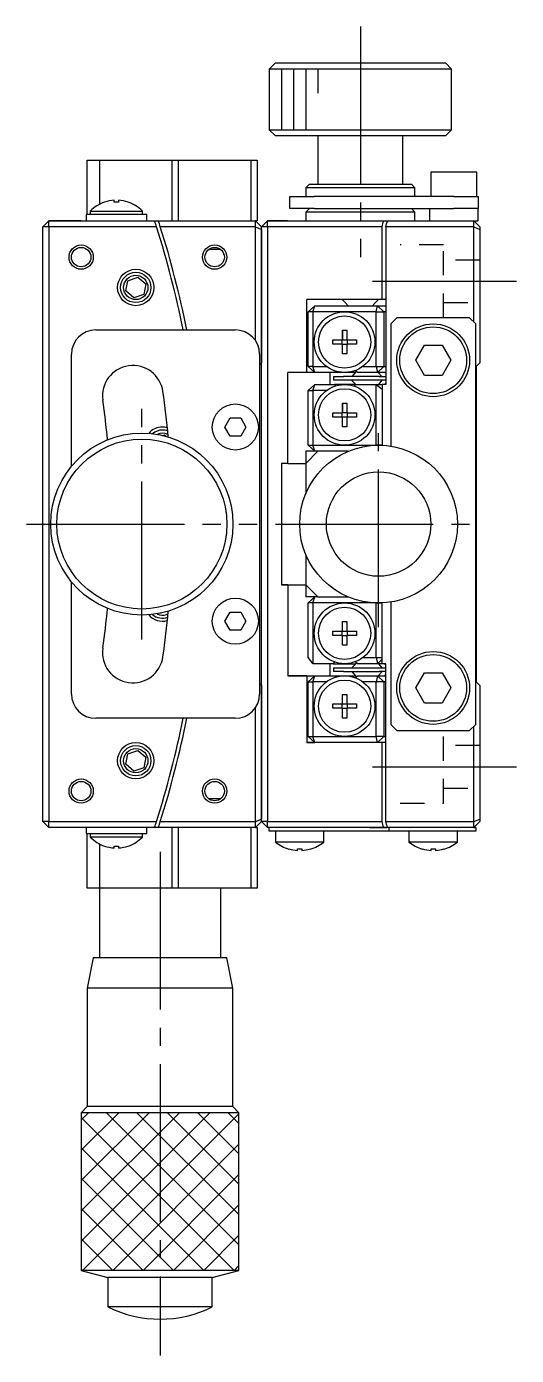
# Model space of a CAD drawing. Extents: x -82 to 193, y 57 to 296.
# Drawn here: x 152.3 to 192.6, y 186.9 to 296.4 of the extents above; entities that cross this region are included whole.
import ezdxf

# ---------------------------------------------------------------- set-up
doc = ezdxf.new("R2010")
doc.units = 0
doc.header["$MEASUREMENT"] = 0
doc.linetypes.add('CENTER', pattern=[17.5, 13, -1.5, 1.5, -1.5])
doc.linetypes.add('DASHED', pattern=[3.5, 2, -1.5])
doc.layers.get('0').update_dxf_attribs({"linetype": 'CONTINUOUS'})
doc.layers.add('CENTER', color=1, linetype='CENTER')

msp = doc.modelspace()

# ---------------------------------------------------------------- linework, layer by layer
at = {"color": 7, "linetype": 'Continuous'}
for p, q in [((172.75, 293.44), (172.25, 292.94)), ((179.75, 292.94), (172.25, 292.94)), ((172.25, 292.94), (172.25, 287.94)), ((172.75, 293.44), (179.75, 293.44)), ((179.75, 293.44), (186.75, 293.44)), ((187.25, 292.94), (179.75, 292.94)), ((187.25, 292.94), (186.75, 293.44)), ((187.25, 287.94), (187.25, 292.94)), ((172.25, 287.94), (179.75, 287.94)), ((172.25, 287.94), (172.75, 287.44)), ((179.75, 287.44), (172.75, 287.44)), ((176.25, 287.44), (176.25, 283.44)), ((179.75, 287.94), (187.25, 287.94)), ((186.75, 287.44), (179.75, 287.44)), ((183.25, 283.44), (183.25, 287.44)), ((186.75, 287.44), (187.25, 287.94)), ((157.25, 285.44), (158.25, 285.44)), ((157.25, 280.94), (157.25, 285.44)), ((158.25, 285.44), (164.25, 285.44)), ((158.25, 285.44), (158.25, 281.79)), ((164.25, 280.44), (164.25, 285.44)), ((164.25, 285.44), (164.75, 285.44)), ((164.75, 285.44), (164.75, 280.44)), ((164.75, 285.44), (170.75, 285.44)), ((170.75, 280.44), (170.75, 285.44)), ((170.75, 285.44), (171.25, 285.44)), ((171.25, 285.44), (171.25, 280.44)), ((189.35, 284.44), (185.55, 284.44)), ((185.55, 284.44), (185.55, 282.44)), ((189.35, 282.44), (189.35, 284.44)), ((175.55, 283.44), (175.25, 283.14)), ((179.75, 283.14), (175.25, 283.14)), ((175.25, 283.14), (175.25, 282.44)), ((175.55, 283.44), (179.75, 283.44)), ((179.75, 283.44), (183.95, 283.44)), ((184.25, 283.14), (179.75, 283.14)), ((184.25, 283.14), (183.95, 283.44)), ((184.25, 282.44), (184.25, 283.14)), ((158.68, 281.97), (158.68, 281.97)), ((159.47, 281.97), (159.47, 282.13)), ((159.83, 281.97), (159.47, 281.97)), ((159.83, 282.13), (159.83, 281.97)), ((160.63, 281.97), (160.63, 281.97)), ((173.95, 281.44), (173.95, 282.44)), ((173.95, 282.44), (175.95, 282.44)), ((175.95, 281.44), (173.95, 281.44)), ((175.55, 281.44), (175.25, 281.14)), ((187.45, 282.44), (175.95, 282.44)), ((175.95, 281.44), (187.45, 281.44)), ((184.25, 281.14), (183.95, 281.44)), ((185.45, 281.44), (185.45, 280.44)), ((187.45, 282.44), (189.45, 282.44)), ((189.45, 281.44), (187.45, 281.44)), ((189.45, 282.44), (189.45, 281.44)), ((189.45, 280.44), (189.45, 281.44)), ((153.6, 279.94), (154.1, 280.44)), ((153.6, 279.94), (154.1, 280.44)), ((154.1, 279.94), (154.1, 280.44)), ((154.1, 280.44), (162.8, 280.44)), ((155.4, 280.44), (154.1, 280.44)), ((154.87, 280.44), (155.4, 280.44)), ((154.87, 280.44), (155.4, 280.44)), ((156.47, 280.44), (155.4, 280.44)), ((155.4, 280.44), (156.47, 280.44)), ((155.4, 280.44), (156.47, 280.44)), ((156.75, 280.44), (156.47, 280.44)), ((156.47, 280.44), (156.75, 280.44)), ((156.47, 280.44), (162.8, 280.44)), ((162.15, 280.94), (157.15, 280.94)), ((157.15, 280.94), (157.15, 280.44)), ((157.5, 281.23), (161.8, 281.23)), ((157.5, 281.23), (157.5, 280.94)), ((161.8, 280.94), (161.8, 281.23)), ((162.15, 280.44), (162.15, 280.94)), ((162.8, 280.44), (163.12, 280.44)), ((163.12, 280.44), (171.1, 280.44)), ((171.25, 280.44), (171.1, 280.44)), ((171.1, 279.94), (171.1, 280.44)), ((171.6, 279.94), (171.1, 280.44)), ((171.6, 279.94), (172.1, 280.44)), ((171.6, 279.94), (172.1, 280.44)), ((172.1, 280.44), (181.68, 280.44)), ((172.1, 279.94), (172.1, 280.44)), ((173.75, 280.44), (172.1, 280.44)), ((179.75, 281.14), (175.25, 281.14)), ((175.25, 281.14), (175.25, 280.44)), ((184.25, 281.14), (179.75, 281.14)), ((181.68, 280.44), (181.98, 280.44)), ((181.98, 280.44), (189.1, 280.44)), ((184.25, 280.44), (184.25, 281.14)), ((189.1, 280.44), (189.45, 280.44)), ((189.1, 279.94), (189.1, 280.44)), ((189.6, 279.94), (189.1, 280.44)), ((154.1, 279.94), (153.6, 279.94)), ((153.6, 230.94), (153.6, 279.94)), ((162.96, 279.94), (154.1, 279.94)), ((154.1, 279.94), (154.1, 230.94)), ((171.1, 279.94), (163.28, 279.94)), ((171.1, 279.94), (171.6, 279.73)), ((171.1, 270.57), (171.1, 279.94)), ((172.1, 279.94), (171.6, 279.94)), ((171.6, 268.74), (171.6, 279.94)), ((171.6, 279.73), (171.6, 268.74)), ((181.55, 279.94), (172.1, 279.94)), ((172.1, 279.94), (172.1, 230.94)), ((181.55, 273.94), (181.55, 279.94)), ((181.86, 279.94), (181.86, 266.94)), ((189.1, 279.94), (181.86, 279.94)), ((189.1, 272.09), (189.1, 279.94)), ((189.1, 279.94), (189.6, 279.73)), ((189.6, 279.94), (189.6, 279.73)), ((189.6, 279.73), (189.6, 268.74)), ((168.26, 278.06), (167.25, 278.06)), ((160.44, 274.65), (160.6, 275.5)), ((160.6, 275.5), (161.41, 275.79)), ((161.41, 275.79), (162.07, 275.23)), ((162.07, 275.23), (161.91, 274.37)), ((161.1, 274.09), (160.44, 274.65)), ((161.91, 274.37), (161.1, 274.09)), ((181.55, 273.94), (175.33, 273.94)), ((175.33, 267.94), (175.33, 273.94)), ((178.25, 273.94), (178.5, 273.69)), ((181, 273.69), (181.25, 273.94)), ((181.86, 273.94), (181.55, 273.94)), ((175.99, 273.44), (175.46, 272.94)), ((175.83, 272.94), (175.46, 272.94)), ((175.46, 268.44), (175.46, 272.94)), ((175.83, 272.94), (175.99, 273.44)), ((178.45, 272.94), (175.83, 272.94)), ((175.83, 272.94), (175.83, 268.44)), ((175.99, 273.44), (181.16, 273.44)), ((181.04, 272.94), (178.45, 272.94)), ((178.5, 273.69), (178.75, 273.44)), ((178.75, 273.45), (178.75, 273.44)), ((180.75, 273.44), (181, 273.69)), ((181.04, 272.94), (181.16, 273.44)), ((181.04, 272.94), (181.67, 272.94)), ((181.04, 268.44), (181.04, 272.94)), ((181.67, 272.94), (181.16, 273.44)), ((181.16, 273.44), (181.86, 273.44)), ((181.67, 272.94), (181.67, 268.44)), ((181.86, 272.94), (181.67, 272.94)), ((182.75, 272.44), (182.25, 271.94)), ((182.25, 271.94), (182.25, 261.86)), ((188.75, 272.44), (182.75, 272.44)), ((189.25, 271.94), (188.75, 272.44)), ((189.25, 238.94), (189.25, 271.94)), ((157.95, 271.44), (169.45, 271.44)), ((177.48, 270.62), (178.27, 270.62)), ((177.48, 270.26), (177.48, 270.62)), ((178.26, 270.26), (178.26, 270.62)), ((178.27, 271.41), (178.63, 271.41)), ((178.27, 270.62), (178.27, 271.41)), ((178.27, 271.41), (178.27, 270.63)), ((178.27, 270.62), (178.27, 270.63)), ((178.27, 270.63), (178.63, 270.63)), ((178.63, 271.41), (178.63, 270.62)), ((178.63, 270.62), (179.43, 270.62)), ((178.65, 270.62), (178.65, 270.26)), ((179.43, 270.62), (179.43, 270.26)), ((155.95, 260.19), (155.95, 269.44)), ((171.45, 269.44), (171.45, 241.44)), ((178.27, 270.26), (177.48, 270.26)), ((178.27, 269.46), (178.27, 270.26)), ((178.27, 270.24), (178.27, 270.26)), ((178.27, 269.46), (178.27, 270.24)), ((178.63, 270.24), (178.27, 270.24)), ((178.63, 269.46), (178.27, 269.46)), ((178.63, 270.26), (178.63, 269.46)), ((179.43, 270.26), (178.63, 270.26)), ((184.31, 268.94), (185.03, 270.19)), ((185.03, 270.19), (186.48, 270.19)), ((186.48, 270.19), (187.2, 268.94)), ((171.45, 268.59), (171.6, 268.74)), ((171.6, 242.14), (171.6, 268.74)), ((175.99, 267.94), (175.46, 268.44)), ((175.83, 268.44), (175.46, 268.44)), ((175.99, 267.94), (175.83, 268.44)), ((175.83, 268.44), (176.95, 268.44)), ((179.95, 268.44), (181.04, 268.44)), ((181.04, 268.44), (181.67, 268.44)), ((181.04, 268.44), (181.16, 267.94)), ((181.16, 267.94), (181.67, 268.44)), ((181.67, 268.44), (181.86, 268.44)), ((185.03, 267.69), (184.31, 268.94)), ((187.2, 268.94), (186.48, 267.69)), ((189.3, 268.44), (189.6, 268.74)), ((189.3, 268.44), (189.3, 242.44)), ((175.33, 267.94), (173.77, 267.94)), ((173.77, 260.44), (173.77, 267.94)), ((175.99, 267.94), (175.33, 267.94)), ((177.63, 267.94), (175.99, 267.94)), ((177.25, 266.94), (177.25, 267.94)), ((177.55, 267.59), (178.35, 267.59)), ((177.55, 267.59), (177.55, 267.29)), ((178.35, 267.29), (177.55, 267.29)), ((177.72, 268.05), (177.63, 267.94)), ((178.45, 267.94), (177.63, 267.94)), ((181.29, 267.59), (178.35, 267.59)), ((181.29, 267.29), (178.35, 267.29)), ((179.36, 267.94), (178.45, 267.94)), ((179.04, 267.29), (179.06, 267.27)), ((179.41, 268.02), (179.05, 267.59)), ((179.06, 267.27), (179.39, 266.94)), ((179.06, 267.27), (179.39, 266.94)), ((179.52, 267.94), (179.32, 268.09)), ((181.16, 267.94), (179.52, 267.94)), ((181.86, 267.94), (181.16, 267.94)), ((181.53, 267.61), (181.21, 267.94)), ((181.26, 266.94), (181.54, 267.29)), ((181.29, 267.59), (181.86, 267.59)), ((181.86, 267.29), (181.29, 267.29)), ((181.55, 267.59), (181.53, 267.61)), ((181.86, 267.84), (181.76, 267.94)), ((186.48, 267.69), (185.03, 267.69)), ((175.46, 266.44), (175.99, 266.94)), ((175.46, 266.44), (175.83, 266.44)), ((175.46, 261.94), (175.46, 266.44)), ((175.83, 266.44), (175.99, 266.94)), ((175.83, 266.44), (175.83, 261.94)), ((176.95, 266.44), (175.83, 266.44)), ((175.99, 266.94), (177.63, 266.94)), ((178.45, 266.94), (177.63, 266.94)), ((177.63, 266.94), (177.72, 266.83)), ((179.39, 266.94), (178.45, 266.94)), ((179.39, 266.94), (179.25, 266.81)), ((179.39, 266.94), (181.03, 266.94)), ((181.04, 266.92), (181.03, 266.94)), ((181.03, 266.94), (181.55, 266.94)), ((181.04, 261.94), (181.04, 266.92)), ((181.55, 266.54), (181.04, 266.92)), ((181.86, 266.94), (181.55, 266.94)), ((181.55, 266.94), (181.55, 261.93)), ((181.73, 266.94), (181.86, 267.06)), ((178.27, 265.41), (178.63, 265.41)), ((178.27, 264.62), (178.27, 265.41)), ((178.27, 265.41), (178.27, 264.63)), ((178.63, 265.41), (178.63, 264.62)), ((168.59, 263.44), (169.02, 264.19)), ((169.02, 264.19), (169.89, 264.19)), ((169.89, 264.19), (170.32, 263.44)), ((177.48, 264.62), (178.27, 264.62)), ((177.48, 264.26), (177.48, 264.62)), ((178.27, 264.26), (177.48, 264.26)), ((178.26, 264.26), (178.26, 264.62)), ((178.27, 264.62), (178.27, 264.63)), ((178.27, 264.63), (178.63, 264.63)), ((178.27, 263.46), (178.27, 264.26)), ((178.27, 264.24), (178.27, 264.26)), ((178.27, 263.46), (178.27, 264.24)), ((178.63, 264.24), (178.27, 264.24)), ((178.63, 264.62), (179.43, 264.62)), ((178.63, 264.26), (178.63, 263.46)), ((179.43, 264.26), (178.63, 264.26)), ((178.65, 264.62), (178.65, 264.26)), ((179.43, 264.62), (179.43, 264.26)), ((169.02, 262.69), (168.59, 263.44)), ((170.32, 263.44), (169.89, 262.69)), ((178.63, 263.46), (178.27, 263.46)), ((163.47, 262.74), (163.61, 262.79)), ((163.61, 262.79), (163.76, 262.67)), ((169.89, 262.69), (169.02, 262.69)), ((175.46, 261.94), (175.83, 261.94)), ((175.46, 261.94), (175.99, 261.44)), ((175.99, 261.44), (175.83, 261.94)), ((175.83, 261.94), (178.45, 261.94)), ((178.45, 261.94), (181.04, 261.94)), ((181.25, 261.94), (181.04, 261.94)), ((181.05, 261.93), (181.04, 261.94)), ((181.55, 261.94), (181.25, 261.94)), ((176.25, 261.44), (175.25, 260.44)), ((175.25, 261.44), (175.25, 260.44)), ((176.25, 261.44), (175.25, 261.44)), ((178.75, 261.44), (176.25, 261.44)), ((173.77, 260.44), (173.25, 260.44)), ((173.25, 260.44), (173.25, 250.44)), ((173.77, 260.44), (175.25, 260.44)), ((175.25, 260.44), (175.25, 257.94)), ((175.25, 252.94), (175.25, 250.44)), ((155.95, 241.44), (155.95, 250.68)), ((173.77, 250.44), (173.25, 250.44)), ((173.25, 250.44), (175.25, 250.44)), ((173.25, 250.44), (173.77, 250.44)), ((173.77, 250.44), (173.77, 242.94)), ((173.77, 250.44), (175.25, 250.44)), ((173.77, 250.44), (175.25, 250.44)), ((175.25, 250.44), (176.25, 249.44)), ((175.25, 250.44), (175.25, 249.44)), ((176.25, 249.44), (175.25, 249.44)), ((175.99, 249.44), (175.46, 248.94)), ((175.83, 248.94), (175.46, 248.94)), ((175.46, 244.44), (175.46, 248.94)), ((175.83, 248.94), (175.99, 249.44)), ((178.45, 248.94), (175.83, 248.94)), ((175.83, 248.94), (175.83, 243.96)), ((176.25, 249.44), (178.75, 249.44)), ((181.04, 248.94), (178.45, 248.94)), ((181.04, 244.44), (181.04, 248.94)), ((181.04, 248.94), (181.25, 248.94)), ((181.04, 248.94), (181.05, 248.94)), ((181.25, 248.94), (181.55, 248.94)), ((181.55, 243.94), (181.55, 248.94)), ((182.25, 249.02), (182.25, 238.94)), ((163.3, 248.09), (163.29, 248.1)), ((163.38, 248.12), (163.3, 248.09)), ((168.59, 247.44), (169.02, 248.19)), ((169.02, 248.19), (169.89, 248.19)), ((169.89, 248.19), (170.32, 247.44)), ((169.02, 246.69), (168.59, 247.44)), ((169.89, 246.69), (169.02, 246.69)), ((170.32, 247.44), (169.89, 246.69)), ((177.48, 246.62), (178.27, 246.62)), ((177.48, 246.26), (177.48, 246.62)), ((178.26, 246.26), (178.26, 246.62)), ((178.27, 247.41), (178.63, 247.41)), ((178.27, 246.62), (178.27, 247.41)), ((178.27, 246.63), (178.63, 246.63)), ((178.63, 247.41), (178.63, 246.62)), ((178.63, 246.62), (179.43, 246.62)), ((178.65, 246.62), (178.65, 246.26)), ((179.43, 246.62), (179.43, 246.26)), ((178.27, 246.26), (177.48, 246.26)), ((178.27, 245.46), (178.27, 246.26)), ((178.63, 246.24), (178.27, 246.24)), ((178.63, 245.46), (178.27, 245.46)), ((178.63, 246.26), (178.63, 245.46)), ((179.43, 246.26), (178.63, 246.26)), ((175.83, 243.96), (175.46, 244.44)), ((179.95, 244.44), (181.04, 244.44)), ((181.04, 244.44), (181.16, 243.94)), ((181.04, 244.44), (181.55, 244.44)), ((181.16, 243.94), (181.55, 244.32)), ((175.83, 243.96), (175.85, 243.94)), ((177.5, 243.94), (175.85, 243.94)), ((177.25, 242.94), (177.25, 243.94)), ((177.5, 243.94), (177.64, 244.08)), ((177.5, 243.94), (178.45, 243.94)), ((177.55, 243.59), (178.35, 243.59)), ((177.55, 243.59), (177.55, 243.29)), ((178.35, 243.29), (177.55, 243.29)), ((178.35, 243.59), (181.29, 243.59)), ((178.35, 243.29), (181.29, 243.29)), ((178.45, 243.94), (179.39, 243.94)), ((179.06, 243.61), (179.04, 243.59)), ((179.05, 243.29), (179.41, 242.85)), ((179.44, 244), (179.06, 243.61)), ((179.39, 243.94), (179.06, 243.61)), ((179.52, 243.94), (179.32, 244.09)), ((181.16, 243.94), (179.52, 243.94)), ((181.55, 243.94), (181.16, 243.94)), ((181.21, 242.94), (181.53, 243.27)), ((181.54, 243.59), (181.26, 243.94)), ((181.29, 243.59), (181.86, 243.59)), ((181.86, 243.29), (181.29, 243.29)), ((181.53, 243.27), (181.55, 243.29)), ((181.86, 243.94), (181.55, 243.94)), ((181.86, 243.81), (181.73, 243.94)), ((181.86, 230.94), (181.86, 243.94)), ((184.31, 241.94), (185.03, 243.19)), ((185.03, 243.19), (186.48, 243.19)), ((186.48, 243.19), (187.2, 241.94)), ((171.6, 242.14), (171.45, 242.29)), ((171.6, 242.14), (171.6, 231.14)), ((171.6, 230.94), (171.6, 242.14)), ((175.33, 242.94), (173.77, 242.94)), ((173.77, 242.94), (175.33, 242.94)), ((173.77, 242.94), (175.99, 242.94)), ((175.33, 242.94), (175.33, 237.44)), ((175.33, 242.94), (175.99, 242.94)), ((175.33, 242.94), (175.99, 242.94)), ((175.46, 242.44), (175.99, 242.94)), ((175.46, 242.44), (175.83, 242.44)), ((175.46, 237.94), (175.46, 242.44)), ((175.83, 242.44), (175.99, 242.94)), ((175.83, 242.44), (175.83, 237.94)), ((176.95, 242.44), (175.83, 242.44)), ((175.99, 242.94), (177.63, 242.94)), ((177.63, 242.94), (178.45, 242.94)), ((177.63, 242.94), (177.72, 242.83)), ((178.45, 242.94), (179.36, 242.94)), ((179.32, 242.78), (179.52, 242.94)), ((179.52, 242.94), (181.16, 242.94)), ((181.04, 242.44), (179.95, 242.44)), ((181.16, 242.94), (181.04, 242.44)), ((181.04, 237.94), (181.04, 242.44)), ((181.67, 242.44), (181.04, 242.44)), ((181.67, 242.44), (181.16, 242.94)), ((181.16, 242.94), (181.86, 242.94)), ((181.67, 242.44), (181.67, 237.94)), ((181.86, 242.44), (181.67, 242.44)), ((181.76, 242.94), (181.86, 243.04)), ((189.6, 242.14), (189.3, 242.44)), ((189.6, 242.14), (189.6, 231.14)), ((178.27, 241.41), (178.63, 241.41)), ((178.27, 240.62), (178.27, 241.41)), ((178.63, 241.41), (178.63, 240.62)), ((185.03, 240.69), (184.31, 241.94)), ((187.2, 241.94), (186.48, 240.69)), ((171.1, 230.94), (171.1, 240.31)), ((177.48, 240.62), (178.27, 240.62)), ((177.48, 240.26), (177.48, 240.62)), ((178.27, 240.26), (177.48, 240.26)), ((178.26, 240.26), (178.26, 240.62)), ((178.27, 240.63), (178.63, 240.63)), ((178.27, 239.46), (178.27, 240.26)), ((178.63, 240.24), (178.27, 240.24)), ((178.63, 240.62), (179.43, 240.62)), ((178.63, 240.26), (178.63, 239.46)), ((179.43, 240.26), (178.63, 240.26)), ((178.65, 240.62), (178.65, 240.26)), ((179.43, 240.62), (179.43, 240.26)), ((186.48, 240.69), (185.03, 240.69)), ((169.45, 239.44), (157.95, 239.44)), ((178.63, 239.46), (178.27, 239.46)), ((182.25, 238.94), (182.75, 238.44)), ((188.75, 238.44), (189.25, 238.94)), ((189.1, 230.94), (189.1, 238.79)), ((175.46, 237.94), (175.83, 237.94)), ((175.46, 237.94), (175.99, 237.44)), ((175.99, 237.44), (175.83, 237.94)), ((175.83, 237.94), (178.45, 237.94)), ((178.45, 237.94), (181.04, 237.94)), ((181.16, 237.44), (181.04, 237.94)), ((181.67, 237.94), (181.04, 237.94)), ((181.16, 237.44), (181.67, 237.94)), ((181.67, 237.94), (181.86, 237.94)), ((182.75, 238.44), (188.75, 238.44)), ((160.6, 236.5), (161.41, 236.79)), ((161.41, 236.79), (162.07, 236.23)), ((181.55, 237.44), (175.33, 237.44)), ((175.33, 237.44), (175.99, 237.44)), ((175.33, 237.44), (175.99, 237.44)), ((181.55, 230.94), (181.55, 237.44)), ((181.86, 237.44), (181.55, 237.44)), ((160.44, 235.65), (160.6, 236.5)), ((161.1, 235.09), (160.44, 235.65)), ((162.07, 236.23), (161.91, 235.37)), ((161.91, 235.37), (161.1, 235.09)), ((167.25, 232.82), (168.26, 232.82)), ((171.1, 230.94), (171.6, 231.14)), ((189.1, 230.94), (189.6, 231.14)), ((189.6, 231.14), (189.6, 230.94)), ((154.1, 230.94), (153.6, 230.94)), ((154.1, 230.44), (153.6, 230.94)), ((154.1, 230.94), (162.96, 230.94)), ((154.1, 230.44), (154.1, 230.94)), ((162.8, 230.44), (154.1, 230.44)), ((157.15, 230.44), (157.15, 229.94)), ((157.15, 230.44), (157.15, 229.94)), ((162.15, 229.94), (162.15, 230.44)), ((163.12, 230.44), (162.8, 230.44)), ((171.1, 230.44), (163.12, 230.44)), ((163.28, 230.94), (171.1, 230.94)), ((164.25, 225.44), (164.25, 230.44)), ((164.75, 230.44), (164.75, 225.44)), ((170.75, 225.44), (170.75, 230.44)), ((171.1, 230.44), (171.1, 230.94)), ((171.1, 230.44), (171.6, 230.94)), ((171.1, 230.44), (171.25, 230.44)), ((171.25, 230.44), (171.25, 225.44)), ((172.1, 230.94), (171.6, 230.94)), ((172.1, 230.44), (171.6, 230.94)), ((172.1, 230.94), (181.55, 230.94)), ((172.1, 230.44), (172.1, 230.94)), ((173.75, 230.44), (172.1, 230.44)), ((172.25, 230.14), (172.25, 230.44)), ((173.75, 230.14), (172.25, 230.14)), ((172.75, 230.14), (172.75, 229.24)), ((180.5, 230.44), (173.75, 230.44)), ((180.5, 230.44), (173.75, 230.44)), ((180.5, 230.14), (173.75, 230.14)), ((176.75, 229.24), (176.75, 230.14)), ((180.5, 230.44), (181.68, 230.44)), ((181.68, 230.44), (180.5, 230.44)), ((181.69, 230.14), (180.5, 230.14)), ((181.68, 230.44), (181.96, 230.44)), ((181.96, 230.44), (181.68, 230.44)), ((181.96, 230.14), (181.69, 230.14)), ((181.86, 230.94), (189.1, 230.94)), ((182.09, 230.14), (181.96, 230.14)), ((183.59, 230.44), (181.98, 230.44)), ((182.09, 230.44), (182.09, 230.14)), ((183.59, 230.14), (182.09, 230.14)), ((187.75, 230.44), (183.59, 230.44)), ((187.75, 230.44), (183.59, 230.44)), ((187.75, 230.14), (183.59, 230.14)), ((183.75, 230.14), (183.75, 229.24)), ((189.1, 230.44), (187.75, 230.44)), ((189.25, 230.14), (187.75, 230.14)), ((187.75, 229.24), (187.75, 230.14)), ((189.1, 230.44), (189.1, 230.94)), ((189.1, 230.44), (189.6, 230.94)), ((189.1, 230.44), (189.25, 230.44)), ((189.25, 230.44), (189.25, 230.14)), ((157.15, 229.94), (162.15, 229.94)), ((157.25, 225.44), (157.25, 229.94)), ((157.5, 229.94), (157.5, 229.65)), ((161.8, 229.65), (157.5, 229.65)), ((158.25, 229.08), (158.25, 225.44)), ((158.68, 228.9), (158.68, 228.91)), ((159.47, 228.91), (159.83, 228.91)), ((159.47, 228.75), (159.47, 228.91)), ((159.83, 228.91), (159.83, 228.75)), ((160.63, 228.91), (160.63, 228.9)), ((161.8, 229.65), (161.8, 229.94)), ((174.75, 229.24), (172.75, 229.24)), ((176.75, 229.24), (174.75, 229.24)), ((185.75, 229.24), (183.75, 229.24)), ((187.75, 229.24), (185.75, 229.24)), ((173.87, 228.66), (173.87, 228.67)), ((174.57, 228.67), (174.93, 228.67)), ((174.57, 228.55), (174.57, 228.67)), ((174.93, 228.67), (174.93, 228.55)), ((175.64, 228.67), (175.64, 228.66)), ((184.87, 228.66), (184.87, 228.67)), ((185.57, 228.67), (185.93, 228.67)), ((185.57, 228.55), (185.57, 228.67)), ((185.93, 228.67), (185.93, 228.55)), ((186.64, 228.67), (186.64, 228.66)), ((158.25, 225.44), (157.25, 225.44)), ((164.25, 225.44), (158.25, 225.44)), ((158.25, 225.44), (158.25, 219.69)), ((164.75, 225.44), (164.25, 225.44)), ((170.75, 225.44), (164.75, 225.44)), ((168.25, 219.69), (168.25, 225.44)), ((171.25, 225.44), (170.75, 225.44)), ((157.75, 219.69), (157.25, 217.19)), ((168.75, 219.69), (157.75, 219.69)), ((169.25, 217.19), (168.75, 219.69)), ((169.25, 217.19), (157.25, 217.19)), ((157.25, 217.19), (157.25, 207.44)), ((169.25, 207.44), (169.25, 217.19)), ((157.25, 207.44), (156.75, 206.94)), ((169.25, 207.44), (157.25, 207.44)), ((169.75, 206.94), (169.25, 207.44)), ((169.75, 206.94), (156.75, 206.94)), ((156.75, 206.94), (156.75, 193.94)), ((169.75, 193.94), (169.75, 206.94)), ((169.75, 193.94), (156.75, 193.94)), ((156.75, 193.94), (158.95, 193.35)), ((167.55, 193.35), (169.75, 193.94)), ((167.55, 193.35), (158.95, 193.35)), ((158.95, 193.35), (158.95, 190.94)), ((167.55, 190.94), (167.55, 193.35)), ((167.55, 190.94), (158.95, 190.94))]:
    msp.add_line(p, q, dxfattribs=at)
at = {"color": 3, "linetype": 'Continuous'}
for p, q in [((173.25, 292.94), (173.25, 287.94)), ((174.25, 292.94), (174.25, 287.94)), ((175.25, 292.94), (175.25, 287.94)), ((176.25, 292.94), (176.25, 290.94)), ((156.75, 206.34), (157.35, 206.94)), ((156.75, 203.84), (159.85, 206.94)), ((156.75, 201.34), (162.35, 206.94)), ((156.75, 198.84), (164.85, 206.94)), ((156.75, 196.34), (167.35, 206.94)), ((156.75, 206.54), (169.35, 193.94)), ((156.85, 193.94), (169.75, 206.84)), ((158.85, 206.94), (169.75, 196.04)), ((161.35, 206.94), (169.75, 198.54)), ((163.85, 206.94), (169.75, 201.04)), ((166.35, 206.94), (169.75, 203.54)), ((168.85, 206.94), (169.75, 206.04)), ((156.75, 204.04), (166.85, 193.94)), ((159.35, 193.94), (169.75, 204.34)), ((156.75, 201.54), (164.35, 193.94)), ((161.85, 193.94), (169.75, 201.84)), ((164.35, 193.94), (169.75, 199.34)), ((156.75, 199.04), (161.85, 193.94)), ((156.75, 196.54), (159.35, 193.94)), ((166.85, 193.94), (169.75, 196.84)), ((156.75, 194.04), (156.85, 193.94)), ((169.35, 193.94), (169.75, 194.34))]:
    msp.add_line(p, q, dxfattribs=at)
at = {"color": 3, "linetype": 'DASHED'}
for p, q in [((186.6, 278.44), (183.02, 278.44)), ((186.6, 272.44), (186.6, 278.44)), ((189.6, 277.19), (186.6, 277.19)), ((186.6, 273.69), (189.6, 273.69)), ((186.6, 232.44), (186.6, 238.44)), ((189.6, 237.19), (186.6, 237.19)), ((186.6, 233.69), (189.6, 233.69)), ((183.02, 232.44), (186.6, 232.44))]:
    msp.add_line(p, q, dxfattribs=at)
at = {"color": 3, "linetype": 'Continuous'}
for centre, radius in [((156.75, 277.44), 1), ((167.75, 277.44), 1), ((161.25, 274.94), 1.5), ((161.25, 235.94), 1.5), ((156.75, 233.44), 1), ((167.75, 233.44), 1)]:
    msp.add_circle(centre, radius, dxfattribs=at)
at = {"color": 7, "linetype": 'Continuous'}
for centre, radius in [((156.75, 277.44), 0.8), ((167.75, 277.44), 0.8), ((161.25, 274.94), 1.25), ((161.25, 274.94), 1), ((178.45, 270.44), 2.5), ((178.45, 270.44), 2.15), ((185.75, 268.94), 3), ((185.75, 268.94), 2.75), ((178.45, 264.44), 2.5), ((178.45, 264.44), 2.15), ((169.45, 263.44), 1.9), ((161.75, 255.44), 7.5), ((161.75, 255.44), 7), ((181.25, 255.44), 6.5), ((181.25, 255.44), 4.3), ((169.45, 247.44), 1.9), ((178.45, 246.44), 2.5), ((178.45, 246.44), 2.15), ((185.75, 241.94), 3), ((185.75, 241.94), 2.75), ((178.45, 240.44), 2.5), ((178.45, 240.44), 2.15), ((161.25, 235.94), 1.25), ((161.25, 235.94), 1), ((156.75, 233.44), 0.8), ((167.75, 233.44), 0.8)]:
    msp.add_circle(centre, radius, dxfattribs=at)
for centre, radius, start, end in [((159.65, 279.14), 3, 109.0021, 135.78), ((159.65, 279.14), 2.99, 93.446, 108.9685), ((159.65, 279.14), 2.99, 71.0315, 86.554), ((159.65, 279.14), 3, 44.22, 70.9979), ((85.75, 255.44), 81, 17.606, 17.9774), ((85.75, 255.44), 81.3, 17.5389, 17.9088), ((85.75, 304.94), 99, 345.373, 345.6719), ((85.75, 304.94), 99.3, 345.4182, 345.7161), ((85.75, 255.44), 81, 11.3926, 17.606), ((85.75, 255.44), 81.3, 11.35, 17.5389), ((157.95, 269.44), 2, 90, 180), ((169.45, 269.44), 2, 0, 90), ((161.01, 266.01), 2.5, 8, 188), ((85.75, 255.44), 78.5, 5.2471, 8), ((85.75, 255.44), 73.5, 5.4227, 8), ((163.45, 261.94), 1.25, 90, 130.7032), ((163.45, 261.94), 1, 63.1827, 116.5458), ((163.45, 261.94), 1.25, 70.1811, 90), ((85.75, 255.44), 73.5, 352, 354.5773), ((163.45, 248.94), 1.25, 229.2968, 289.8189), ((163.45, 248.94), 1, 243.4542, 289.4712), ((85.75, 255.44), 78.5, 352, 354.7529), ((163.45, 248.94), 1, 289.4712, 296.8173), ((161.01, 244.86), 2.5, 172, 352), ((157.95, 241.44), 2, 180, 270), ((169.45, 241.44), 2, 270, 0), ((85.75, 255.44), 81, 342.394, 348.6074), ((85.75, 255.44), 81.3, 342.4611, 348.65), ((85.75, 255.44), 81, 342.0226, 342.394), ((85.75, 255.44), 81.3, 342.0912, 342.4611), ((85.75, 205.94), 99, 14.3281, 14.627), ((85.75, 205.94), 99.3, 14.2839, 14.5818), ((159.65, 231.74), 3, 224.22, 250.9979), ((159.65, 231.74), 2.99, 251.0315, 266.554), ((159.65, 231.74), 2.99, 273.446, 288.9685), ((159.65, 231.74), 3, 289.0021, 315.78), ((174.75, 231.74), 3.2, 231.3178, 253.8775), ((174.75, 231.74), 3.2, 286.1225, 308.6822), ((185.75, 231.74), 3.2, 231.3178, 253.8775), ((185.75, 231.74), 3.2, 286.1225, 308.6822), ((174.75, 231.74), 3.19, 253.8933, 266.7703), ((174.75, 231.74), 3.19, 273.2297, 286.1067), ((185.75, 231.74), 3.19, 253.8933, 266.7703), ((185.75, 231.74), 3.19, 273.2297, 286.1067), ((163.25, 199.68), 9.75, 243.8162, 296.1838)]:
    msp.add_arc(centre, radius, start, end, dxfattribs=at)
at = {"color": 3, "linetype": 'Continuous'}
for centre, start, end in [((163.45, 261.94), 90, 139.2666), ((163.45, 261.94), 74.6629, 90), ((163.45, 248.94), 220.7334, 285.3371)]:
    msp.add_arc(centre, 1.5, start, end, dxfattribs=at)
at = {"layer": 'CENTER', "color": 1, "linetype": 'CENTER'}
for p, q in [((179.75, 296.44), (179.75, 277.44)), ((192.6, 275.44), (180.75, 275.44)), ((161.75, 245.94), (161.75, 264.94)), ((181.25, 246.94), (181.25, 263.94)), ((152.25, 255.44), (171.25, 255.44)), ((172.75, 255.44), (189.75, 255.44)), ((180.75, 235.44), (192.6, 235.44)), ((163.25, 228.44), (163.25, 186.94))]:
    msp.add_line(p, q, dxfattribs=at)

doc.saveas('drawing.dxf')
